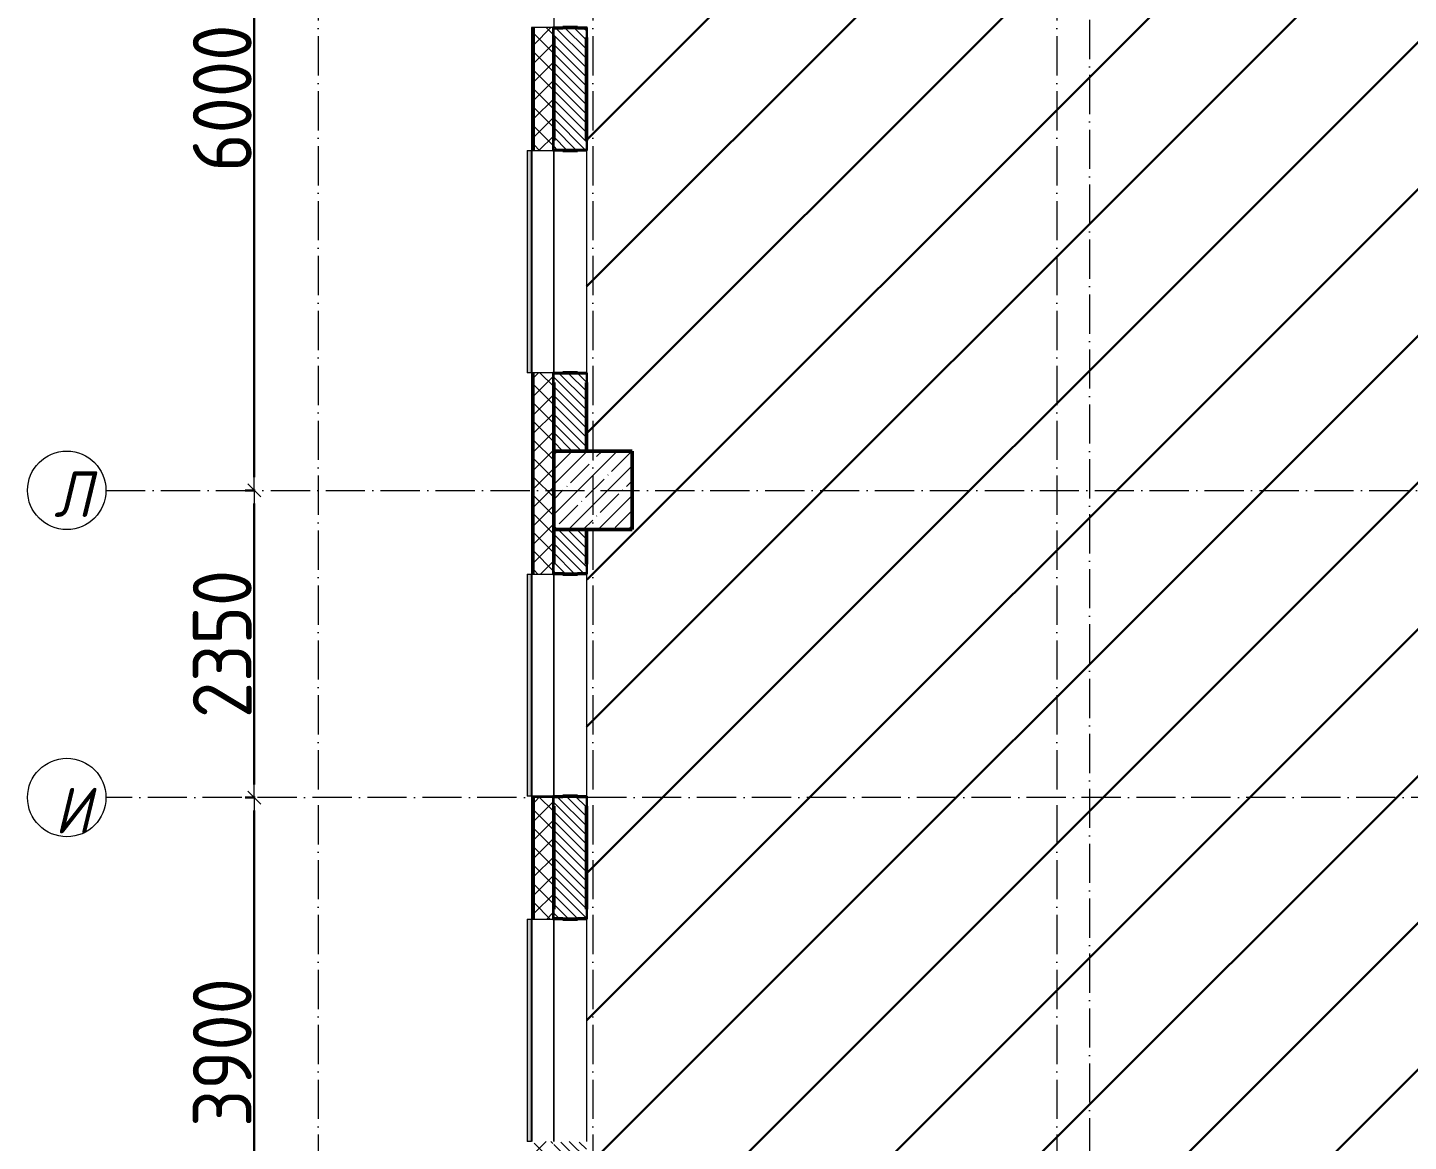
# Model space of a CAD drawing. Header units: millimetres. Extents: x -17017 to 628417, y -109036 to 199237.
# Drawn here: x 109986 to 120547, y 77415 to 85935 of the extents above; entities that cross this region are included whole.
import ezdxf

# ---------------------------------------------------------------- set-up
doc = ezdxf.new("R2010")
doc.units = ezdxf.units.MM
doc.linetypes.add('50_200_ШТРИХ_1Т_ш5_п1_п1_', pattern=[700, 500, -100, 0, -100])
for name, color, linetype, lineweight in [('3.1) ЖБ окна 1.2 м', 102, 'Continuous', 30), ('A-____-____-DIMS', 7, 'Continuous', 9), ('A-GENM-____-MCUT', 7, 'Continuous', 25), ('A-GENM-____-OTLN-1', 7, 'Continuous', 25), ('A-GLAZ-____-OTLN', 7, 'Continuous', 9), ('A-WALL-____-MCUT-2', 7, 'Continuous', 50), ('A-WALL-____-MCUT-3', 7, 'Continuous', 9), ('A-WALL-____-OTLN', 7, 'Continuous', 9), ('A-WALL-____-PATT-1', 7, 'Continuous', 9), ('A-WALL-FNSH-MCUT-1', 7, 'Continuous', 9), ('S-COLS-____-MCUT', 7, 'Continuous', 50), ('S-COLS-____-OTLN', 7, 'Continuous', 9), ('S-GRID-____-IDEN', 7, 'Continuous', 9), ('S-GRID-____-OTLN-1', 7, '50_200_ШТРИХ_1Т_ш5_п1_п1_', 9), ('стяжа', 7, 'Continuous', 30)]:
    doc.layers.add(name, color=color, linetype=linetype, lineweight=lineweight)
doc.layers.add('A-GLAZ-____-OTLN-1', color=7, linetype='Continuous', lineweight=9, true_color=0xc0c0c0)
doc.styles.add('ISOCPEUR_I', font='isocpeui.ttf', dxfattribs={"width": 0.9, "height": 2.5})
doc.styles.add('СПДС', font='isocpeur.ttf', dxfattribs={"width": 0.9})
doc.dimstyles.new('Размера А3', dxfattribs={"dimtxt": 200, "dimasz": 100, "dimexe": 70, "dimexo": 100, "dimgap": 20, "dimtad": 1, "dimdec": 0, "dimrnd": 10, "dimzin": 0, "dimdsep": 46, "dimtxsty": 'СПДС', "dimblk": 'ARROWHEAD_6', "dimcen": 1, "dimclrd": 256, "dimclre": 256, "dimclrt": 256, "dimazin": 0, "dimtfac": 1, "dimtdec": 0, "dimtmove": 2, "dimatfit": 3, "dimfxl": 1, "dimtolj": 1, "dimtzin": 0, "dimarcsym": 0})
pattern_1 = [(135, (43259.71, 63713.66), (-35.35534, -35.35534), [])]

# ---------------------------------------------------------------- blocks, each defined once
blk = doc.blocks.new('BSC_Колонна _Прямоугольная - 600х600-V12-АР1_План отверстий 2 этажа в осях 1-64_А-ГГ')
at = {"layer": 'S-COLS-____-OTLN'}
h = blk.add_hatch(dxfattribs=at)
h.set_pattern_fill('FP_40', color=256, style=0, pattern_type=2)
h.set_pattern_definition([(45, (-71050, -18681.04), (-114.04925, 114.04925), []), (45, (-70935.95, -18681.04), (-114.04925, 114.04925), [201.613, -40.323, 3.353, -36.97])])
h.paths.add_polyline_path([(-300, -300), (300, -300), (300, 300), (-300, 300)], flags=0)
at = {"layer": 'S-COLS-____-MCUT'}
for p, q in [((300, 300), (-300, 300)), ((-300, 300), (-300, -300)), ((300, -300), (300, 300)), ((-300, -300), (300, -300))]:
    blk.add_line(p, q, dxfattribs=at)
blk = doc.blocks.new('Фахверк_СКБ_Уголок - 250_2700-27497298-АР1_План отверстий 2 этажа в осях 1-64_А-ГГ')
at = {"layer": 'A-GENM-____-MCUT'}
for p, q in [((200, 181), (125, 181)), ((125, 181), (125, 106)), ((125, 106), (131, 106)), ((131, 106), (131, 175)), ((131, 175), (200, 175)), ((200, 175), (200, 181)), ((131, -6), (125, -6)), ((125, -6), (125, -81)), ((125, -81), (200, -81)), ((131, -75), (131, -6)), ((200, -75), (131, -75)), ((200, -81), (200, -75))]:
    blk.add_line(p, q, dxfattribs=at)
blk = doc.blocks.new('Отлив_СКБ - Отлив витража_СФТК-31883956-АР1_План отверстий 2 этажа в осях 1-64_А-ГГ')
at = {"layer": 'A-GLAZ-____-OTLN-1'}
for points in [[(0, 3), (0, 2), (1700, 3), (1700, 37), (0, 37)], [(0, 2), (0, 0), (1700, 0), (1700, 2)]]:
    blk.add_hatch(color=256, dxfattribs=at).paths.add_polyline_path(points, flags=0)
at = {"layer": 'A-GLAZ-____-OTLN'}
for p, q in [((0, 3), (0, 37)), ((1700, 37), (0, 37)), ((0, 2), (1700, 2)), ((1700, 37), (1700, 3)), ((1700, 0), (0, 0))]:
    blk.add_line(p, q, dxfattribs=at)
blk = doc.blocks.new('Ось сетки - Круг_Ø6_00__ISO-2_5_0_9K_-25732049-АР1_План отверстий 2 этажа в осях 1-64_А-ГГ')
at = {"layer": 'S-GRID-____-IDEN'}
blk.add_circle((0, 0), 3, dxfattribs=at)
blk = doc.blocks.new('ARROWHEAD_6')
at = {"color": 0, "linetype": 'Continuous'}
for p, q in [((0, 0), (-1, 0)), ((-0.5, -0.5), (0.5, 0.5))]:
    blk.add_line(p, q, dxfattribs=at)
blk = doc.blocks.new('*D2657')
at = {"layer": 'A-____-____-DIMS', "lineweight": -2, "transparency": 16777216}
for p, q in [((52875, 483697), (52799, 483697)), ((52869, 483597), (52869, 477797)), ((52875, 477697), (52799, 477697))]:
    blk.add_line(p, q, dxfattribs=at)
at = {"layer": 'Defpoints', "color": 0, "transparency": 16777216}
for p in [(52975, 483697), (52869, 477697), (52975, 477697)]:
    blk.add_point(p, dxfattribs=at)
at = {"layer": 'A-____-____-DIMS', "lineweight": -2, "transparency": 16777216, "xscale": 100, "yscale": 100, "zscale": 100}
for p, rotation in [((52869, 483697), 90), ((52869, 477697), 270)]:
    blk.add_blockref('ARROWHEAD_6', p, dxfattribs=dict(at, rotation=rotation))
at = {"layer": 'A-____-____-DIMS', "transparency": 16777216, "insert": (52624, 480697), "char_height": 450, "attachment_point": 5, "rotation": 90, "style": 'СПДС'}
blk.add_mtext('\\A1;6000', dxfattribs=at)
blk = doc.blocks.new('*D2658')
at = {"layer": 'A-____-____-DIMS', "lineweight": -2, "transparency": 16777216}
for p, q in [((52875, 477697), (52799, 477697)), ((52869, 477597), (52869, 475447)), ((52875, 475347), (52799, 475347))]:
    blk.add_line(p, q, dxfattribs=at)
at = {"layer": 'Defpoints', "color": 0, "transparency": 16777216}
for p in [(52975, 477697), (52869, 475347), (52975, 475347)]:
    blk.add_point(p, dxfattribs=at)
at = {"layer": 'A-____-____-DIMS', "lineweight": -2, "transparency": 16777216, "xscale": 100, "yscale": 100, "zscale": 100}
for p, rotation in [((52869, 477697), 90), ((52869, 475347), 270)]:
    blk.add_blockref('ARROWHEAD_6', p, dxfattribs=dict(at, rotation=rotation))
at = {"layer": 'A-____-____-DIMS', "transparency": 16777216, "insert": (52624, 476522), "char_height": 450, "attachment_point": 5, "rotation": 90, "style": 'СПДС'}
blk.add_mtext('\\A1;2350', dxfattribs=at)
blk = doc.blocks.new('*D2659')
at = {"layer": 'A-____-____-DIMS', "lineweight": -2, "transparency": 16777216}
for p, q in [((52875, 475347), (52799, 475347)), ((52869, 475247), (52869, 471547)), ((52875, 471447), (52799, 471447))]:
    blk.add_line(p, q, dxfattribs=at)
at = {"layer": 'Defpoints', "color": 0, "transparency": 16777216}
for p in [(52975, 475347), (52869, 471447), (52975, 471447)]:
    blk.add_point(p, dxfattribs=at)
at = {"layer": 'A-____-____-DIMS', "lineweight": -2, "transparency": 16777216, "xscale": 100, "yscale": 100, "zscale": 100}
for p, rotation in [((52869, 475347), 90), ((52869, 471447), 270)]:
    blk.add_blockref('ARROWHEAD_6', p, dxfattribs=dict(at, rotation=rotation))
at = {"layer": 'A-____-____-DIMS', "transparency": 16777216, "insert": (52624, 473397), "char_height": 450, "attachment_point": 5, "rotation": 90, "style": 'СПДС'}
blk.add_mtext('\\A1;3900', dxfattribs=at)
blk = doc.blocks.new('2этаж')
at = {"layer": 'S-GRID-____-OTLN-1', "color": 251, "ltscale": 0.6, "true_color": 0x636466}
for p, q in [((53358.3, 508896.9), (53358.3, 454533.3)), ((55458.3, 508896.9), (55458.3, 454750.2)), ((59008.3, 508896.9), (59008.3, 470347)), ((59258.3, 508602.1), (59258.3, 470347)), ((51735.1, 477697), (74727.1, 477697)), ((88482.7, 475347), (51735.1, 475347))]:
    blk.add_line(p, q, dxfattribs=at)
at = {"layer": 'S-GRID-____-IDEN', "char_height": 350, "width": 223.671, "attachment_point": 1, "style": 'ISOCPEUR_I'}
for s, insert in [('\\fISOCPEUR|b0|i1|c204|p34|;\\W.9;Л', (51337.1, 477843.6)), ('\\fISOCPEUR|b0|i1|c204|p34|;\\W.9;И', (51342.3, 475423.1))]:
    blk.add_mtext(s, dxfattribs=dict(at, insert=insert))
at = {"layer": 'A-____-____-DIMS'}
for base, p1, p2, picture, middle in [((52868.7, 477697), (52974.8, 483697), (52974.8, 477697), '*D2657', (52623.7, 480697)), ((52868.7, 475347), (52974.8, 477697), (52974.8, 475347), '*D2658', (52623.7, 476522)), ((52868.7, 471447), (52974.8, 475347), (52974.8, 471447), '*D2659', (52623.7, 473397))]:
    dim = blk.add_linear_dim(base=base, p1=p1, p2=p2, angle=90, dimstyle='Размера А3', override={"dimtxt": 450}, dxfattribs=at)
    dim.commit()
    dim.dimension.update_dxf_attribs({"geometry": picture, "text_midpoint": middle})

msp = doc.modelspace()

# ---------------------------------------------------------------- hatches: boundary and pattern name
at = {"layer": 'A-WALL-____-PATT-1'}
h = msp.add_hatch(dxfattribs=at)
h.set_pattern_fill('FP_1', color=256, style=0, pattern_type=2)
h.set_pattern_definition([(45, (43259.71, 63713.66), (-70.71068, 70.71068), []), (135, (43259.71, 63713.66), (-70.71068, -70.71068), [])])
h.paths.add_polyline_path([(113860, 76045), (114010, 76045), (114010, 77340), (114004, 77340), (114004, 77415), (113860, 77415)], flags=0)
h.paths.add_polyline_path([(114004, 79115), (114004, 79190), (114010, 79190), (114010, 79980), (114004, 79980), (114004, 80055), (113860, 80055), (113860, 79115), (113945, 79115)], flags=0)
h.paths.add_polyline_path([(113945, 81755), (114004, 81755), (114004, 81830), (114010, 81830), (114010, 83220), (114004, 83220), (114004, 83295), (113860, 83295), (113860, 81755)], flags=0)
h.paths.add_polyline_path([(114004, 84995), (114004, 85070), (114010, 85070), (114010, 85860), (114004, 85860), (114004, 85935), (113860, 85935), (113860, 84995), (113945, 84995)], flags=0)
h.paths.add_polyline_path([(113945, 87635), (114004, 87635), (114004, 87710), (114010, 87710), (114010, 89100), (114004, 89100), (114004, 89175), (113860, 89175), (113860, 87635)], flags=0)
h.paths.add_polyline_path([(113945, 90875), (114004, 90875), (114004, 90950), (114010, 90950), (114010, 91740), (114004, 91740), (114004, 91815), (113860, 91815), (113860, 90875)], flags=0)
h.paths.add_polyline_path([(114004, 93515), (114004, 93590), (114010, 93590), (114010, 94980), (114004, 94980), (114004, 95055), (113860, 95055), (113860, 93515), (113945, 93515)], flags=0)
h.paths.add_polyline_path([(114004, 96755), (114004, 96830), (114010, 96830), (114010, 97620), (114004, 97620), (114004, 97695), (113860, 97695), (113860, 96755), (113945, 96755)], flags=0)
h.paths.add_polyline_path([(113945, 99395), (114004, 99395), (114004, 99470), (114010, 99470), (114010, 100860), (114004, 100860), (114004, 100935), (113860, 100935), (113860, 99395)], flags=0)
h.paths.add_polyline_path([(113945, 102635), (114004, 102635), (114004, 102710), (114010, 102710), (114010, 103500), (114004, 103500), (114004, 103575), (113860, 103575), (113860, 102635)], flags=0)
h.paths.add_polyline_path([(114004, 105275), (114004, 105350), (114010, 105350), (114010, 106795), (113860, 106795), (113860, 105275), (113945, 105275)], flags=0)
h = msp.add_hatch(dxfattribs=at)
h.set_pattern_fill('FP_6', color=256, style=0, pattern_type=2)
h.set_pattern_definition(pattern_1)
h.paths.add_polyline_path([(114260, 82695), (114260, 83289), (114191, 83289), (114191, 83295), (114079, 83295), (114079, 83289), (114010, 83289), (114010, 82695), (114079, 82695)], flags=0)
h.paths.add_polyline_path([(114191, 84995), (114191, 85001), (114260, 85001), (114260, 85929), (114191, 85929), (114191, 85935), (114079, 85935), (114079, 85929), (114010, 85929), (114010, 85001), (114079, 85001), (114079, 84995)], flags=0)
h.paths.add_polyline_path([(114191, 87635), (114191, 87641), (114260, 87641), (114260, 88095), (114010, 88095), (114010, 87641), (114079, 87641), (114079, 87635)], flags=0)
h = msp.add_hatch(dxfattribs=at)
h.set_pattern_fill('FP_6', color=256, style=0, pattern_type=2)
h.set_pattern_definition(pattern_1)
h.paths.add_polyline_path([(114079, 76645), (114260, 76645), (114260, 77409), (114191, 77409), (114191, 77415), (114079, 77415), (114079, 77409), (114010, 77409), (114010, 76645)], flags=0)
h.paths.add_polyline_path([(114079, 79115), (114191, 79115), (114191, 79121), (114260, 79121), (114260, 80049), (114191, 80049), (114191, 80055), (114079, 80055), (114079, 80049), (114010, 80049), (114010, 79121), (114079, 79121)], flags=0)
h.paths.add_polyline_path([(114191, 81755), (114191, 81761), (114260, 81761), (114260, 82095), (114010, 82095), (114010, 81761), (114079, 81761), (114079, 81755)], flags=0)
at = {"layer": 'стяжа'}
h = msp.add_hatch(dxfattribs=at)
h.set_pattern_fill('ANSI31', color=3, scale=250)
h.paths.add_polyline_path([(132310, 94095), (131910, 94095), (131910, 94695), (132310, 94695), (132310, 100095), (131910, 100095), (131910, 100695), (132310, 100695), (132310, 106145), (132010, 106145), (132010, 106445), (130285, 106445), (130285, 106439), (130210, 106439), (128210, 106445), (128210, 106439), (128135, 106439), (126660, 106445), (126660, 106145), (126160, 106145), (126160, 106645), (121260, 106645), (121260, 106395), (121660, 106395), (121660, 106295), (121260, 106295), (121260, 106145), (120760, 106145), (120760, 106445), (118260, 106445), (118260, 106145), (117760, 106145), (117760, 106395), (114610, 106395), (114610, 106045), (114260, 106045), (114260, 105350), (114266, 105350), (114266, 105275), (114260, 103575), (114266, 103575), (114266, 103500), (114260, 102710), (114266, 102710), (114266, 102635), (114260, 100935), (114266, 100935), (114266, 100860), (114260, 100695), (114610, 100695), (114610, 100095), (114260, 100095), (114260, 99470), (114266, 99470), (114266, 99395), (114260, 97695), (114266, 97695), (114266, 97620), (114260, 96830), (114266, 96830), (114266, 96755), (114260, 95055), (114266, 95055), (114266, 94980), (114260, 94695), (114610, 94695), (114610, 94095), (114260, 94095), (114260, 93590), (114266, 93590), (114266, 93515), (114260, 91815), (114266, 91815), (114266, 91740), (114260, 90950), (114266, 90950), (114266, 90875), (114260, 89175), (114266, 89175), (114266, 89100), (114260, 88695), (114610, 88695), (114610, 88095), (114260, 88095), (114260, 87710), (114266, 87710), (114266, 87635), (114260, 85935), (114266, 85935), (114266, 85860), (114260, 85070), (114266, 85070), (114266, 84995), (114260, 83295), (114266, 83295), (114266, 83220), (114260, 82695), (114610, 82695), (114610, 82095), (114260, 82095), (114260, 81830), (114266, 81830), (114266, 81755), (114260, 80055), (114266, 80055), (114266, 79980), (114260, 79190), (114266, 79190), (114266, 79115), (114260, 77415), (114266, 77415), (114266, 77340), (114260, 76645), (114610, 76645), (114610, 76295), (117760, 76295), (117760, 76545), (118260, 76545), (118260, 76245), (118435, 76245), (118435, 76251), (118510, 76251), (120510, 76245), (120510, 76251), (120585, 76251), (120760, 76245), (120760, 76545), (121260, 76545), (121260, 76395), (121660, 76395), (121660, 76245), (126160, 76245), (126160, 76545), (126660, 76545), (126660, 76245), (127960, 76245), (129435, 76245), (129435, 76251), (129510, 76251), (129516, 76251), (129585, 76251), (131710, 76245), (131710, 76251), (131785, 76251), (132010, 76245), (132010, 76545), (132310, 76545), (132310, 82095), (131910, 82095), (131910, 82695), (132310, 82695), (132310, 88095), (131910, 88095), (131910, 88695), (132310, 88695)])
h.paths.add_polyline_path([(132310, 75195), (131910, 75195), (131910, 75495), (131910, 75525), (131910, 75775), (131910, 75795), (131910, 76045), (131785, 76045), (131785, 76039), (131710, 76039), (131710, 76045), (129585, 76045), (129585, 76039), (129516, 76039), (129510, 76039), (129435, 76039), (128060, 76044), (128060, 75345), (126060, 75345), (126060, 76045), (121260, 76045), (121260, 74035), (121260, 73785), (121260, 73195), (121260, 72895), (124605, 72895), (124605, 73275), (125035, 73275), (125035, 72895), (132310, 72895)])
h.paths.add_polyline_path([(122917, 89851), (124595, 89851), (124595, 91051), (122917, 91051)], flags=24)
h.paths.add_polyline_path([(125270, 73483), (126928, 73483), (126928, 74683), (125270, 74683)], flags=24)

# ---------------------------------------------------------------- linework, layer by layer
at = {"layer": 'A-WALL-____-MCUT-2'}
for p, q in [((114010, 85070), (114010, 85860)), ((114010, 85860), (114010, 85070)), ((114191, 85935), (114079, 85935)), ((114260, 85070), (114260, 85860)), ((114079, 84995), (114191, 84995)), ((114010, 82695), (114010, 83220)), ((114010, 83220), (114010, 82695)), ((114191, 83295), (114079, 83295)), ((114260, 82695), (114260, 83220)), ((114010, 81830), (114010, 82095)), ((114010, 82095), (114010, 81830)), ((114260, 81830), (114260, 82095)), ((114079, 81755), (114191, 81755)), ((114191, 80055), (114079, 80055)), ((114010, 79190), (114010, 79980)), ((114010, 79980), (114010, 79190)), ((114260, 79190), (114260, 79980)), ((114079, 79115), (114191, 79115))]:
    msp.add_line(p, q, dxfattribs=at)
at = {"layer": 'A-WALL-____-MCUT-3'}
for p, q in [((113848, 85935), (113848, 84995)), ((113853, 85935), (113853, 84995)), ((114004, 85935), (113860, 85935)), ((113860, 85935), (113860, 84995)), ((113860, 84995), (114004, 84995)), ((113848, 83295), (113848, 81755)), ((113853, 83295), (113853, 81755)), ((114004, 83295), (113860, 83295)), ((113860, 81755), (113860, 83295)), ((113860, 81755), (114004, 81755)), ((113848, 80055), (113848, 79115)), ((113853, 80055), (113853, 79115)), ((114004, 80055), (113860, 80055)), ((113860, 80055), (113860, 79115)), ((113860, 79115), (114004, 79115))]:
    msp.add_line(p, q, dxfattribs=at)
at = {"layer": 'A-WALL-____-OTLN'}
for p, q in [((114010, 87635), (114010, 85935)), ((114010, 84995), (114010, 83295)), ((114010, 83295), (114010, 84995)), ((114260, 84995), (114260, 83295)), ((114010, 81755), (114010, 80055)), ((114010, 80055), (114010, 81755)), ((114260, 81755), (114260, 80055)), ((114010, 79115), (114010, 77415)), ((114010, 77415), (114010, 79115)), ((114260, 79115), (114260, 77415))]:
    msp.add_line(p, q, dxfattribs=at)
at = {"layer": 'A-WALL-FNSH-MCUT-1'}
for p, q in [((113860, 85935), (113840, 85935)), ((113840, 85935), (113840, 84995)), ((113840, 84995), (113860, 84995)), ((113860, 83295), (113840, 83295)), ((113840, 83295), (113840, 81755)), ((113840, 81755), (113860, 81755)), ((113860, 80055), (113840, 80055)), ((113840, 80055), (113840, 79115)), ((113840, 79115), (113860, 79115))]:
    msp.add_line(p, q, dxfattribs=at)

# ---------------------------------------------------------------- block references
at = {"layer": '3.1) ЖБ окна 1.2 м'}
msp.add_blockref('2этаж', (58851, -395302), dxfattribs=at)
at = {"layer": 'A-GENM-____-OTLN-1'}
for p, rotation in [((114085, 86060), 269.9999999999999), ((114185, 84870), 89.99999999999991), ((114085, 83420), 269.9999999999999), ((114185, 81630), 89.99999999999991), ((114085, 80180), 269.9999999999999), ((114185, 78990), 89.99999999999991)]:
    msp.add_blockref('Фахверк_СКБ_Уголок - 250_2700-27497298-АР1_План отверстий 2 этажа в осях 1-64_А-ГГ', p, dxfattribs=dict(at, rotation=rotation))
at = {"layer": 'A-GLAZ-____-OTLN', "rotation": 90}
for p in [(113843, 83295), (113843, 80055), (113843, 77415)]:
    msp.add_blockref('Отлив_СКБ - Отлив витража_СФТК-31883956-АР1_План отверстий 2 этажа в осях 1-64_А-ГГ', p, dxfattribs=at)
at = {"layer": 'S-COLS-____-OTLN'}
msp.add_blockref('BSC_Колонна _Прямоугольная - 600х600-V12-АР1_План отверстий 2 этажа в осях 1-64_А-ГГ', (114310, 82395), dxfattribs=at)
at = {"layer": 'S-GRID-____-IDEN', "xscale": 99.99999999999993, "yscale": 99.99999999999993, "zscale": 99.99999999999993}
for p, rotation in [((110286, 82395), 269.9999999999995), ((110286, 80045), 89.99999999999982)]:
    msp.add_blockref('Ось сетки - Круг_Ø6_00__ISO-2_5_0_9K_-25732049-АР1_План отверстий 2 этажа в осях 1-64_А-ГГ', p, dxfattribs=dict(at, rotation=rotation))

doc.saveas('drawing.dxf')
